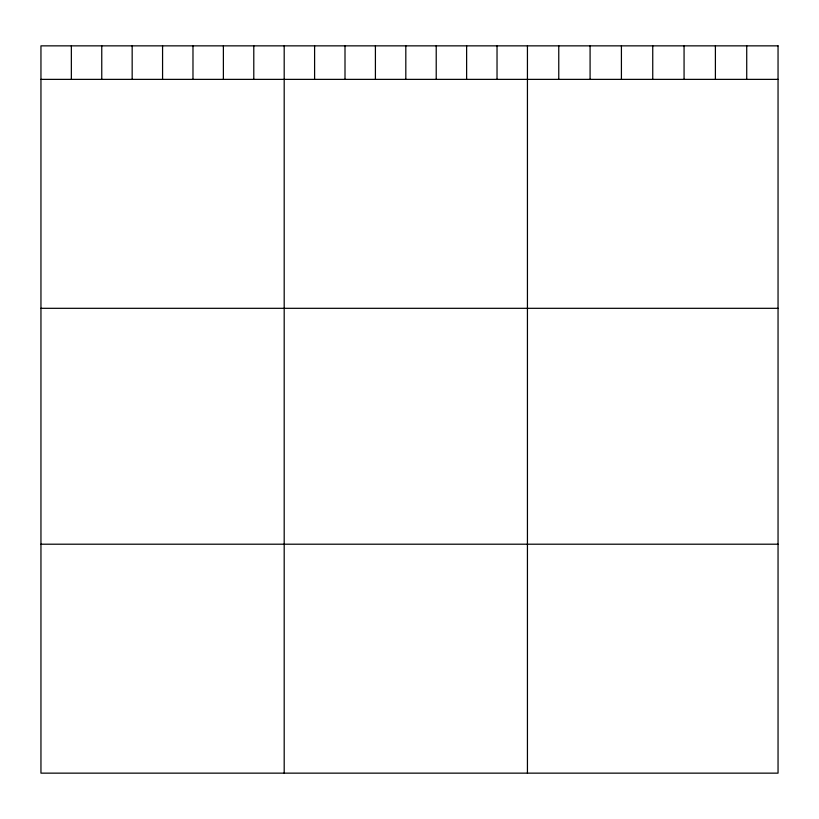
<?xml version="1.0" encoding="UTF-8"?>
<svg xmlns="http://www.w3.org/2000/svg" width="819" height="819" viewBox="0 0 819 819"><rect width="100%" height="100%" fill="white"/><g stroke="black" fill="none" stroke-linecap="round" stroke-linejoin="round"><path stroke-width="1.23" d="M40.95 79.371L778.05 79.371M40.95 308.313L778.05 308.313M40.95 544.205L778.05 544.205M746.723 45.854L746.723 79.371M715.396 45.854L715.396 79.371M684.07 45.854L684.07 79.371M652.743 45.854L652.743 79.371M621.416 45.854L621.416 79.371M590.089 45.854L590.089 79.371M558.763 45.854L558.763 79.371M527.436 45.854L527.436 773.146M497.031 45.854L497.031 79.371M466.625 45.854L466.625 79.371M436.22 45.854L436.22 79.371M405.814 45.854L405.814 79.371M375.409 45.854L375.409 79.371M345.004 45.854L345.004 79.371M314.598 45.854L314.598 79.371M284.193 45.854L284.193 773.146M253.788 45.854L253.788 79.371M223.382 45.854L223.382 79.371M192.977 45.854L192.977 79.371M162.572 45.854L162.572 79.371M132.166 45.854L132.166 79.371M101.761 45.854L101.761 79.371M71.355 45.854L71.355 79.371M778.05 45.854L40.95 45.854L40.95 773.146L778.05 773.146L778.05 45.854"/></g></svg>
